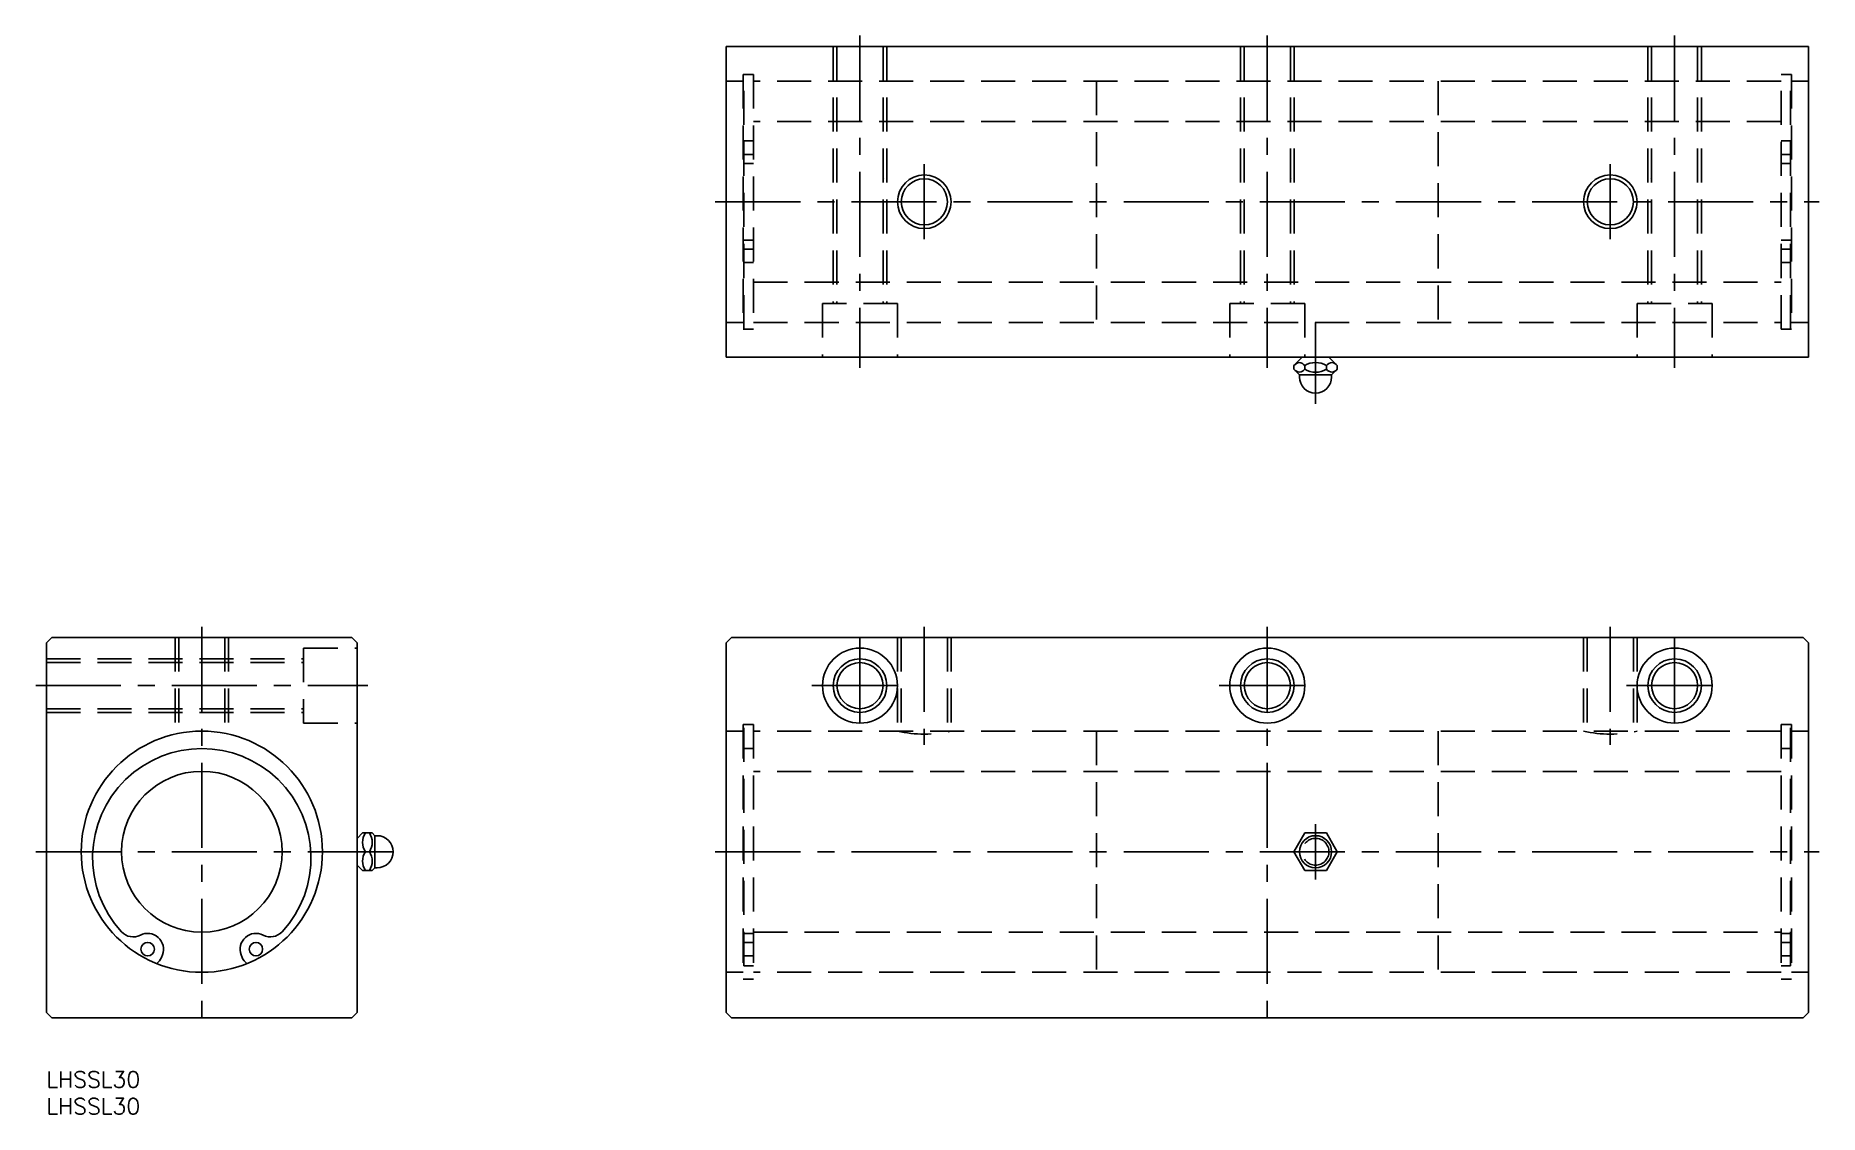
# Model space of a CAD drawing. Extents: x -2 to 331, y -8 to 193.
import ezdxf

# ---------------------------------------------------------------- set-up
doc = ezdxf.new("R2010")
doc.units = 0
doc.header["$LTSCALE"] = 0.5
doc.linetypes.add('CENTER', pattern=[50.8, 31.75, -6.35, 6.35, -6.35])
doc.linetypes.add('DASHED', pattern=[19.05, 12.7, -6.35])
for name, color, linetype in [('MSM_CENTER', 1, 'CENTER'), ('MSM_CONTINUOUS', 7, 'CONTINUOUS'), ('MSM_DASHED', 4, 'DASHED'), ('MSM_NARROW', 5, 'CONTINUOUS'), ('MSM_PART_NUMBER', 7, 'CONTINUOUS')]:
    doc.layers.add(name, color=color, linetype=linetype)
doc.styles.get("Standard").update_dxf_attribs({"font": 'txt.shx', "height": 3, "bigfont": 'bigfont.shx'})

# ---------------------------------------------------------------- blocks, each defined once
blk = doc.blocks.new('*U14')
at = {"layer": 'MSM_PART_NUMBER'}
blk.add_text('LHSSL30', height=3, dxfattribs=at).set_placement((0, -3))
blk = doc.blocks.new('*U15')
at = {"layer": 'MSM_PART_NUMBER'}
blk.add_text('LHSSL30', height=3, dxfattribs=at).set_placement((0, -8))

msp = doc.modelspace()

# ---------------------------------------------------------------- linework, layer by layer
at = {"layer": 'MSM_CENTER'}
for p, q in [((151.81, 193.29), (151.81, 131.29)), ((227.81, 193.29), (227.81, 131.29)), ((303.81, 193.29), (303.81, 131.29)), ((163.81, 169.29), (163.81, 155.29)), ((291.81, 169.29), (291.81, 155.29)), ((124.81, 162.29), (330.81, 162.29)), ((236.81, 124.59), (236.81, 139.79)), ((29, 83), (29, 8)), ((151.81, 81), (151.81, 63)), ((163.81, 83), (163.81, 60.94)), ((227.81, 83), (227.81, 8)), ((291.81, 83), (291.81, 60.94)), ((303.81, 81), (303.81, 63)), ((-2, 72), (60, 72)), ((142.81, 72), (160.81, 72)), ((218.81, 72), (236.81, 72)), ((294.81, 72), (312.81, 72)), ((236.81, 35.85), (236.81, 46.15)), ((-2, 41), (66.7, 41)), ((124.81, 41), (330.81, 41))]:
    msp.add_line(p, q, dxfattribs=at)
at = {"layer": 'MSM_CONTINUOUS'}
for p, q in [((126.81, 191.29), (126.81, 133.29)), ((328.81, 191.29), (126.81, 191.29)), ((328.81, 133.29), (328.81, 191.29)), ((151.85, 166.59), (151.85, 166.59)), ((156.33, 166.59), (156.33, 166.59)), ((227.85, 166.59), (227.85, 166.59)), ((232.33, 166.59), (232.33, 166.59)), ((299.29, 166.59), (299.29, 166.59)), ((303.77, 166.59), (303.77, 166.59)), ((126.81, 133.29), (328.81, 133.29)), ((234.31, 133.29), (232.77, 131.75)), ((240.85, 131.75), (239.31, 133.29)), ((232.77, 131.03), (232.77, 131.75)), ((232.77, 131.03), (233.81, 129.99)), ((233.81, 129.99), (233.81, 129.59)), ((239.81, 129.99), (233.81, 129.99)), ((234.79, 131.03), (234.79, 131.75)), ((238.83, 131.03), (238.83, 131.75)), ((239.81, 129.99), (240.85, 131.03)), ((239.81, 129.59), (239.81, 129.99)), ((240.85, 131.03), (240.85, 131.75)), ((1, 81), (0, 80)), ((0, 80), (0, 11)), ((1, 81), (57, 81)), ((57, 81), (58, 80)), ((58, 80), (58, 11)), ((127.81, 81), (126.81, 80)), ((126.81, 80), (126.81, 11)), ((127.81, 81), (327.81, 81)), ((327.81, 81), (328.81, 80)), ((328.81, 80), (328.81, 11)), ((24.7, 76.52), (24.7, 76.52)), ((24.7, 72.04), (24.7, 72.04)), ((58, 43.5), (59, 44.5)), ((60.8, 44.5), (59, 44.5)), ((60.8, 44.5), (61.3, 44)), ((61.3, 38), (61.3, 44)), ((61.3, 44), (61.7, 44)), ((234.79, 44.5), (232.77, 41)), ((238.83, 44.5), (234.79, 44.5)), ((240.85, 41), (238.83, 44.5)), ((60.26, 41), (59.54, 41)), ((232.77, 41), (234.79, 37.5)), ((238.83, 37.5), (240.85, 41)), ((59, 37.5), (58, 38.5)), ((59, 37.5), (60.8, 37.5)), ((61.3, 38), (60.8, 37.5)), ((61.7, 38), (61.3, 38)), ((234.79, 37.5), (238.83, 37.5)), ((21.47, 21.29), (21.66, 21.76)), ((36.34, 21.76), (36.53, 21.29)), ((0, 11), (1, 10)), ((1, 10), (57, 10)), ((58, 11), (57, 10)), ((127.81, 10), (126.81, 11)), ((127.81, 10), (327.81, 10)), ((328.81, 11), (327.81, 10))]:
    msp.add_line(p, q, dxfattribs=at)
for centre, radius in [((163.81, 162.29), 4.3), ((291.81, 162.29), 4.3), ((151.81, 72), 7), ((227.81, 72), 7), ((303.81, 72), 7), ((151.81, 72), 4.3), ((227.81, 72), 4.3), ((303.81, 72), 4.3), ((29, 41), 22.5), ((29, 41), 15), ((236.81, 41), 3), ((18.9, 22.82), 1.25), ((39.1, 22.82), 1.25)]:
    msp.add_circle(centre, radius, dxfattribs=at)
for centre, radius, start, end in [((233.95, 130.75), 1.54, 94.9065, 139.8212), ((233.89, 131.93), 1.44, 218.7191, 266.8684), ((233.5, 130.56), 1.75, 42.4502, 79.5637), ((233.59, 132.05), 1.58, 278.6031, 319.5849), ((236.81, 128.22), 4.07, 60.1945, 119.8055), ((236.81, 134.55), 4.06, 240.1226, 299.8774), ((240.01, 130.75), 1.54, 94.9065, 139.8212), ((239.97, 131.96), 1.47, 219.1919, 266.3955), ((239.55, 130.55), 1.76, 42.5784, 79.4355), ((239.57, 132.21), 1.75, 280.2516, 317.4071), ((236.81, 129.59), 3, 180, 0), ((29, 39.87), 20.38, 317.3049, 222.6951), ((62.1, 42.75), 3.1, 145.6329, 214.3671), ((57.7, 42.75), 3.1, 325.6329, 34.3671), ((61.7, 41), 3, 270, 90), ((62.1, 39.25), 3.1, 145.618, 214.382), ((57.7, 39.25), 3.1, 325.6329, 34.3671), ((16.19, 28.06), 2.95, 222.6951, 297.3094), ((18.9, 22.82), 2.95, 339.1033, 117.3094), ((39.1, 22.82), 2.95, 62.6906, 200.8967), ((41.81, 28.06), 2.95, 242.6906, 317.3049), ((19.14, 22.18), 2.5, 305.2253, 339.1033), ((38.86, 22.18), 2.5, 200.8967, 234.7747)]:
    msp.add_arc(centre, radius, start, end, dxfattribs=at)
at = {"layer": 'MSM_DASHED'}
for p, q in [((146.81, 191.29), (146.81, 143.29)), ((147.51, 191.29), (147.51, 143.29)), ((156.11, 191.29), (156.11, 143.29)), ((156.81, 191.29), (156.81, 143.29)), ((222.81, 191.29), (222.81, 143.29)), ((223.51, 191.29), (223.51, 143.29)), ((232.11, 191.29), (232.11, 143.29)), ((232.81, 191.29), (232.81, 143.29)), ((298.81, 191.29), (298.81, 143.29)), ((299.51, 191.29), (299.51, 143.29)), ((308.11, 191.29), (308.11, 143.29)), ((308.81, 191.29), (308.81, 143.29)), ((130.01, 184.79), (126.81, 184.79)), ((130.01, 186.04), (130.01, 138.54)), ((131.96, 186.04), (130.01, 186.04)), ((130.16, 138.54), (130.16, 186.04)), ((131.96, 186.04), (131.96, 138.54)), ((323.66, 184.79), (131.96, 184.79)), ((195.96, 184.79), (195.96, 139.79)), ((259.66, 184.79), (259.66, 139.79)), ((323.66, 138.54), (323.66, 186.04)), ((323.66, 186.04), (325.61, 186.04)), ((325.46, 138.54), (325.46, 186.04)), ((325.61, 186.04), (325.61, 138.54)), ((325.61, 184.79), (328.81, 184.79)), ((323.66, 177.29), (131.96, 177.29)), ((131.96, 173.64), (130.16, 173.64)), ((323.66, 173.64), (325.46, 173.64)), ((130.16, 171.14), (131.96, 171.14)), ((325.46, 171.14), (323.66, 171.14)), ((130.16, 169.44), (131.96, 169.44)), ((325.46, 169.44), (323.66, 169.44)), ((131.96, 155.14), (130.16, 155.14)), ((131.96, 153.44), (130.16, 153.44)), ((323.66, 155.14), (325.46, 155.14)), ((323.66, 153.44), (325.46, 153.44)), ((130.16, 150.94), (131.96, 150.94)), ((325.46, 150.94), (323.66, 150.94)), ((131.96, 147.29), (323.66, 147.29)), ((158.81, 143.29), (144.81, 143.29)), ((144.81, 143.29), (144.81, 133.29)), ((158.81, 143.29), (158.81, 133.29)), ((234.81, 143.29), (220.81, 143.29)), ((220.81, 143.29), (220.81, 133.29)), ((234.81, 143.29), (234.81, 133.29)), ((296.81, 143.29), (296.81, 133.29)), ((296.81, 143.29), (310.81, 143.29)), ((310.81, 143.29), (310.81, 133.29)), ((126.81, 139.79), (130.01, 139.79)), ((131.96, 139.79), (323.66, 139.79)), ((328.81, 139.79), (325.61, 139.79)), ((130.01, 138.54), (131.96, 138.54)), ((325.61, 138.54), (323.66, 138.54)), ((24, 81), (24, 62.94)), ((24.7, 81), (24.7, 63.09)), ((33.3, 81), (33.3, 63.09)), ((34, 81), (34, 62.94)), ((158.81, 81), (158.81, 63.5)), ((159.51, 81), (159.51, 63.5)), ((168.11, 81), (168.11, 63.5)), ((168.81, 81), (168.81, 63.5)), ((286.81, 81), (286.81, 63.5)), ((287.51, 81), (287.51, 63.5)), ((296.11, 81), (296.11, 63.5)), ((296.81, 81), (296.81, 63.5)), ((0, 77), (48, 77)), ((48, 79), (58, 79)), ((48, 79), (48, 65)), ((0, 76.3), (48, 76.3)), ((0, 67.7), (48, 67.7)), ((0, 67), (48, 67)), ((48, 65), (58, 65)), ((130.01, 63.5), (126.81, 63.5)), ((131.96, 64.75), (130.01, 64.75)), ((130.01, 64.75), (130.01, 17.25)), ((130.16, 19.68), (130.16, 64.75)), ((131.96, 64.75), (131.96, 17.25)), ((323.66, 63.5), (131.96, 63.5)), ((195.96, 63.5), (195.96, 18.5)), ((259.66, 63.5), (259.66, 18.5)), ((323.66, 64.75), (325.61, 64.75)), ((323.66, 64.75), (323.66, 17.25)), ((325.46, 19.68), (325.46, 64.75)), ((325.61, 64.75), (325.61, 17.25)), ((325.61, 63.5), (328.81, 63.5)), ((131.96, 60.25), (130.16, 60.25)), ((323.66, 60.25), (325.46, 60.25)), ((323.66, 56), (131.96, 56)), ((131.96, 25.77), (130.16, 25.77)), ((131.96, 24.07), (130.16, 24.07)), ((131.96, 26), (323.66, 26)), ((323.66, 25.77), (325.46, 25.77)), ((323.66, 24.07), (325.46, 24.07)), ((130.16, 21.57), (131.96, 21.57)), ((325.46, 21.57), (323.66, 21.57)), ((126.81, 18.5), (130.01, 18.5)), ((130.01, 17.25), (131.96, 17.25)), ((130.16, 19.68), (131.96, 19.68)), ((323.66, 18.5), (131.96, 18.5)), ((325.46, 19.68), (323.66, 19.68)), ((325.61, 17.25), (323.66, 17.25)), ((328.81, 18.5), (325.61, 18.5))]:
    msp.add_line(p, q, dxfattribs=at)
msp.add_circle((236.81, 41), 2.5, dxfattribs=at)
for centre in [(163.81, 85.42), (291.81, 85.42)]:
    msp.add_arc(centre, 22.48, 257.1511, 282.8489, dxfattribs=at)
at = {"layer": 'MSM_NARROW'}
for centre in [(163.81, 162.29), (291.81, 162.29), (151.81, 72), (227.81, 72), (303.81, 72)]:
    msp.add_circle(centre, 5, dxfattribs=at)

# ---------------------------------------------------------------- block references
at = {"layer": 'MSM_CONTINUOUS'}
for name in ['*U14', '*U15']:
    msp.add_blockref(name, (0, 0), dxfattribs=at)

doc.saveas('drawing.dxf')
